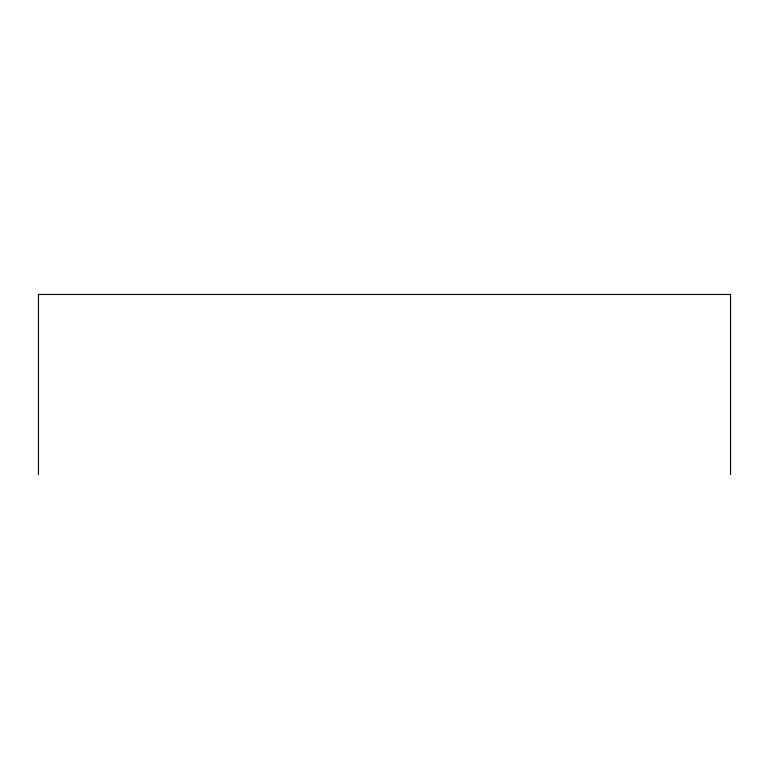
<?xml version="1.0" encoding="UTF-8"?>
<svg xmlns="http://www.w3.org/2000/svg" width="769" height="769" viewBox="0 0 769 769"><rect width="100%" height="100%" fill="white"/><g stroke="black" fill="none" stroke-linecap="round" stroke-linejoin="round"><path stroke-width="1.15" d="M730.55 474.531L730.55 294.469L38.45 294.469L38.45 474.531"/></g></svg>
